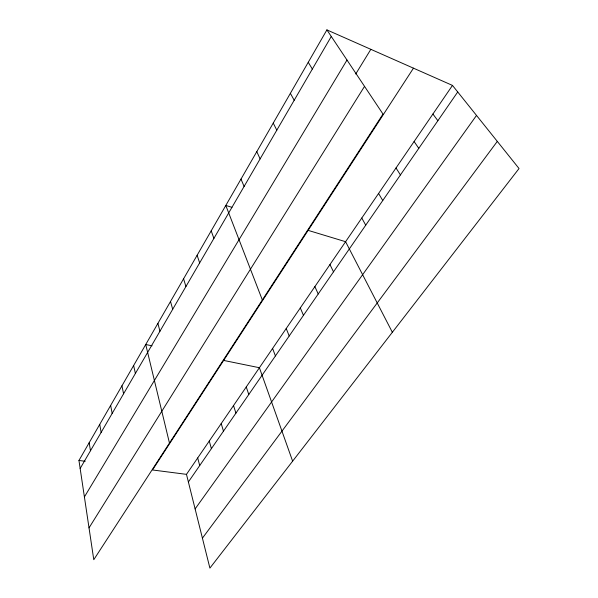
<?xml version="1.0" encoding="UTF-8"?>
<svg xmlns="http://www.w3.org/2000/svg" width="598" height="598" viewBox="0 0 598 598"><rect width="100%" height="100%" fill="white"/><g stroke="black" fill="none" stroke-linecap="round" stroke-linejoin="round"><path stroke-width="0.9" d="M326.904 29.9L382.997 114.069L93.774 559.706L78.958 460.475L326.904 29.9L452.477 85.417L519.042 168.531L209.898 568.1L186.479 474.356L452.477 85.417M80.154 468.496L331.277 36.463M84.4 496.931L347.004 60.062M355.728 74.003L370.842 49.328M89.02 527.892L364.533 86.366M413.465 68.172L152.505 469.968L186.479 474.356M188.377 481.973L457.724 91.972M195.112 508.92L476.516 115.429M202.416 538.163L497.304 141.39M78.958 460.475L85.2 461.275M152.064 345.808L145.733 344.515L169.466 443.073M223.652 360.422L259.405 367.725L292.631 461.17M231.964 207.319L225.812 205.458L262.343 299.972M308.127 230.365L345.592 241.704L392.348 332.279M432.915 114.024L437.871 120.721M414.108 141.524L418.787 148.356M396.011 167.986L400.428 174.937M308.254 62.289L312.335 69.062M378.579 193.468L382.757 200.524M361.783 218.023L365.729 225.177M290.381 93.325L294.194 100.27M273.241 123.083L276.799 130.192M329.961 264.555L333.497 271.851M256.796 151.645L260.115 158.896M314.877 286.614L318.218 293.977M300.301 307.918L303.463 315.34M241.001 179.079L244.096 186.456M286.218 328.519L289.208 335.986M272.591 348.447L275.416 355.945M211.199 230.828L213.897 238.408M246.256 386.951L248.783 394.508M197.131 255.264L199.65 262.918M233.526 405.556L235.918 413.136M183.579 278.795L185.926 286.532M221.208 423.571L223.465 431.173M170.512 301.489L172.702 309.286M209.27 441.032L211.4 448.635M197.699 457.948L199.71 465.565M157.902 323.383L159.943 331.225M133.631 365.535L135.395 373.466M121.94 385.83L123.577 393.79M110.652 405.437L112.17 413.427M99.731 424.393L101.137 432.399M89.177 442.729L90.477 450.743"/></g></svg>
